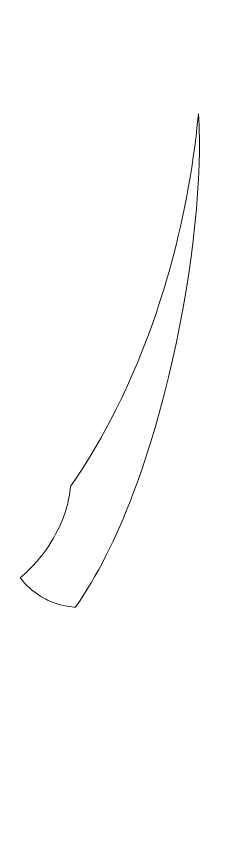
# Model space of a CAD drawing. Header units: millimetres. Extents: x -207 to 189, y -279 to 292.
# Drawn here: x -66.75 to -54.98, y 199.85 to 246.2 of the extents above; entities that cross this region are included whole.
import ezdxf

# ---------------------------------------------------------------- set-up
doc = ezdxf.new("R2010")
doc.units = ezdxf.units.MM
doc.header["$MEASUREMENT"] = 0
doc.layers.add('layer 1', color=7, linetype='Continuous')

msp = doc.modelspace()

# ---------------------------------------------------------------- linework, layer by layer
at = {"layer": 'layer 1', "lineweight": 9}
msp.add_open_spline([(-12.1732, -71.8089), (-12.1732, -71.8089), (-194.0377, -71.8089), (-194.0377, -71.8089), (-194.0377, -71.8089), (-194.0377, -71.8089), (-194.0377, -62.8057), (-194.0377, -62.8057), (-194.0377, -62.8057), (-194.0377, -62.8057), (-188.0357, -62.8057), (-188.0357, -62.8057), (-188.0357, -62.8057), (-188.0357, -62.8057), (-188.0357, -8.7866), (-188.0357, -8.7866), (-188.0357, -8.7866), (-188.0357, -8.7866), (-182.0335, -8.7866), (-182.0335, -8.7866), (-182.0335, -8.7866), (-182.0335, -8.7866), (-182.0335, 57.2368), (-182.0335, 57.2368), (-182.0335, 57.2368), (-182.0335, 57.2368), (-176.0313, 57.2368), (-176.0313, 57.2368), (-176.0313, 57.2368), (-176.0313, 57.2368), (-176.0313, 270.3124), (-176.0313, 270.3124), (-176.0313, 270.3124), (-175.5205, 274.5082), (-172.6642, 278.0508), (-168.6738, 279.445), (-168.6738, 279.445), (-125.8103, 291.5669), (-80.402, 291.5625), (-37.5372, 279.445), (-37.5372, 279.445), (-33.5462, 278.0527), (-30.6926, 274.508), (-30.1796, 270.3124), (-30.1796, 270.3124), (-30.1796, 270.3124), (-30.1796, 57.2368), (-30.1796, 57.2368), (-30.1796, 57.2368), (-30.1796, 57.2368), (-24.1774, 57.2368), (-24.1774, 57.2368), (-24.1774, 57.2368), (-24.1774, 57.2368), (-24.1774, -8.7866), (-24.1774, -8.7866), (-24.1774, -8.7866), (-24.1774, -8.7866), (-18.1754, -8.7866), (-18.1754, -8.7866), (-18.1754, -8.7866), (-18.1754, -8.7866), (-18.1754, -62.8057), (-18.1754, -62.8057), (-18.1754, -62.8057), (-18.1754, -62.8057), (-12.1732, -62.8057), (-12.1732, -62.8057), (-12.1732, -62.8057), (-12.1732, -62.8057), (-12.1732, -71.8089), (-12.1732, -71.8089)], degree=3, knots=[0, 0, 0, 0, 0.0526316, 0.0526316, 0.0526316, 0.0526316, 0.1052632, 0.1052632, 0.1052632, 0.1052632, 0.1578947, 0.1578947, 0.1578947, 0.1578947, 0.2105263, 0.2105263, 0.2105263, 0.2105263, 0.2631579, 0.2631579, 0.2631579, 0.2631579, 0.3157895, 0.3157895, 0.3157895, 0.3157895, 0.3684211, 0.3684211, 0.3684211, 0.3684211, 0.4210526, 0.4210526, 0.4210526, 0.4210526, 0.4736842, 0.4736842, 0.4736842, 0.4736842, 0.5263158, 0.5263158, 0.5263158, 0.5263158, 0.5789474, 0.5789474, 0.5789474, 0.5789474, 0.6315789, 0.6315789, 0.6315789, 0.6315789, 0.6842105, 0.6842105, 0.6842105, 0.6842105, 0.7368421, 0.7368421, 0.7368421, 0.7368421, 0.7894737, 0.7894737, 0.7894737, 0.7894737, 0.8421053, 0.8421053, 0.8421053, 0.8421053, 0.8947368, 0.8947368, 0.8947368, 0.8947368, 1, 1, 1, 1], dxfattribs=at)
at = {"layer": 'layer 1', "color": 5, "lineweight": 9}
msp.add_open_spline([(-63.673, 219.5614), (-63.673, 219.5614), (-63.6898, 219.423), (-63.6898, 219.423), (-63.6898, 219.423), (-63.6898, 219.423), (-63.7085, 219.2713), (-63.7085, 219.2713), (-63.7085, 219.2713), (-63.7085, 219.2713), (-63.7399, 219.0703), (-63.7399, 219.0703), (-63.7399, 219.0703), (-63.7399, 219.0703), (-63.7873, 218.8241), (-63.7873, 218.8241), (-63.7873, 218.8241), (-63.7873, 218.8241), (-63.8551, 218.5374), (-63.8551, 218.5374), (-63.8551, 218.5374), (-63.8551, 218.5374), (-63.8979, 218.3804), (-63.8979, 218.3804), (-63.8979, 218.3804), (-63.8979, 218.3804), (-63.9472, 218.2145), (-63.9472, 218.2145), (-63.9472, 218.2145), (-63.9472, 218.2145), (-64.0036, 218.0407), (-64.0036, 218.0407), (-64.0036, 218.0407), (-64.0036, 218.0407), (-64.0676, 217.8596), (-64.0676, 217.8596), (-64.0676, 217.8596), (-64.0676, 217.8596), (-64.1397, 217.6715), (-64.1397, 217.6715), (-64.1397, 217.6715), (-64.1397, 217.6715), (-64.2203, 217.4772), (-64.2203, 217.4772), (-64.2203, 217.4772), (-64.2203, 217.4772), (-64.3102, 217.2769), (-64.3102, 217.2769), (-64.3102, 217.2769), (-64.3102, 217.2769), (-64.4093, 217.0714), (-64.4093, 217.0714), (-64.4093, 217.0714), (-64.4093, 217.0714), (-64.5188, 216.8612), (-64.5188, 216.8612), (-64.5188, 216.8612), (-64.5188, 216.8612), (-64.6387, 216.6468), (-64.6387, 216.6468), (-64.6387, 216.6468), (-64.6387, 216.6468), (-64.7698, 216.4287), (-64.7698, 216.4287), (-64.7698, 216.4287), (-64.7698, 216.4287), (-64.9123, 216.2076), (-64.9123, 216.2076), (-64.9123, 216.2076), (-64.9123, 216.2076), (-65.0671, 215.9838), (-65.0671, 215.9838), (-65.0671, 215.9838), (-65.0671, 215.9838), (-65.2344, 215.7581), (-65.2344, 215.7581), (-65.2344, 215.7581), (-65.2344, 215.7581), (-65.4146, 215.5311), (-65.4146, 215.5311), (-65.4146, 215.5311), (-65.4146, 215.5311), (-65.6086, 215.3029), (-65.6086, 215.3029), (-65.6086, 215.3029), (-65.6086, 215.3029), (-65.8165, 215.0743), (-65.8165, 215.0743), (-65.8165, 215.0743), (-65.8165, 215.0743), (-66.0389, 214.8462), (-66.0389, 214.8462), (-66.0389, 214.8462), (-66.0389, 214.8462), (-66.2765, 214.6185), (-66.2765, 214.6185), (-66.2765, 214.6185), (-66.2765, 214.6185), (-66.5297, 214.3921), (-66.5297, 214.3921), (-66.5297, 214.3921), (-66.5297, 214.3921), (-66.4059, 214.2398), (-66.4059, 214.2398), (-66.4059, 214.2398), (-66.4059, 214.2398), (-66.2797, 214.0972), (-66.2797, 214.0972), (-66.2797, 214.0972), (-66.2797, 214.0972), (-66.1515, 213.964), (-66.1515, 213.964), (-66.1515, 213.964), (-66.1515, 213.964), (-66.0215, 213.8398), (-66.0215, 213.8398), (-66.0215, 213.8398), (-66.0215, 213.8398), (-65.8904, 213.7243), (-65.8904, 213.7243), (-65.8904, 213.7243), (-65.8904, 213.7243), (-65.7586, 213.6173), (-65.7586, 213.6173), (-65.7586, 213.6173), (-65.7586, 213.6173), (-65.6263, 213.5185), (-65.6263, 213.5185), (-65.6263, 213.5185), (-65.6263, 213.5185), (-65.4941, 213.4274), (-65.4941, 213.4274), (-65.4941, 213.4274), (-65.4941, 213.4274), (-65.3622, 213.3436), (-65.3622, 213.3436), (-65.3622, 213.3436), (-65.3622, 213.3436), (-65.2313, 213.2672), (-65.2313, 213.2672), (-65.2313, 213.2672), (-65.2313, 213.2672), (-65.1017, 213.1974), (-65.1017, 213.1974), (-65.1017, 213.1974), (-65.1017, 213.1974), (-64.9737, 213.1342), (-64.9737, 213.1342), (-64.9737, 213.1342), (-64.9737, 213.1342), (-64.8477, 213.077), (-64.8477, 213.077), (-64.8477, 213.077), (-64.8477, 213.077), (-64.7245, 213.0256), (-64.7245, 213.0256), (-64.7245, 213.0256), (-64.7245, 213.0256), (-64.4867, 212.9393), (-64.4867, 212.9393), (-64.4867, 212.9393), (-64.4867, 212.9393), (-64.2641, 212.8724), (-64.2641, 212.8724), (-64.2641, 212.8724), (-64.2641, 212.8724), (-64.0594, 212.8225), (-64.0594, 212.8225), (-64.0594, 212.8225), (-64.0594, 212.8225), (-63.8765, 212.7868), (-63.8765, 212.7868), (-63.8765, 212.7868), (-63.8765, 212.7868), (-63.7185, 212.7627), (-63.7185, 212.7627), (-63.7185, 212.7627), (-63.7185, 212.7627), (-63.4897, 212.7395), (-63.4897, 212.7395), (-63.4897, 212.7395), (-63.4897, 212.7395), (-63.3997, 212.7323), (-63.3997, 212.7323), (-63.3997, 212.7323), (-63.3997, 212.7323), (-63.17, 213.0635), (-63.17, 213.0635), (-63.17, 213.0635), (-63.17, 213.0635), (-62.9437, 213.405), (-62.9437, 213.405), (-62.9437, 213.405), (-62.9437, 213.405), (-62.7213, 213.7563), (-62.7213, 213.7563), (-62.7213, 213.7563), (-62.7213, 213.7563), (-62.5021, 214.1171), (-62.5021, 214.1171), (-62.5021, 214.1171), (-62.5021, 214.1171), (-62.2867, 214.4872), (-62.2867, 214.4872), (-62.2867, 214.4872), (-62.2867, 214.4872), (-62.0747, 214.8662), (-62.0747, 214.8662), (-62.0747, 214.8662), (-62.0747, 214.8662), (-61.8666, 215.2538), (-61.8666, 215.2538), (-61.8666, 215.2538), (-61.8666, 215.2538), (-61.6619, 215.6496), (-61.6619, 215.6496), (-61.6619, 215.6496), (-61.6619, 215.6496), (-61.4611, 216.0532), (-61.4611, 216.0532), (-61.4611, 216.0532), (-61.4611, 216.0532), (-61.2639, 216.4645), (-61.2639, 216.4645), (-61.2639, 216.4645), (-61.2639, 216.4645), (-61.0703, 216.883), (-61.0703, 216.883), (-61.0703, 216.883), (-61.0703, 216.883), (-60.8803, 217.3084), (-60.8803, 217.3084), (-60.8803, 217.3084), (-60.8803, 217.3084), (-60.6942, 217.7403), (-60.6942, 217.7403), (-60.6942, 217.7403), (-60.6942, 217.7403), (-60.5116, 218.1785), (-60.5116, 218.1785), (-60.5116, 218.1785), (-60.5116, 218.1785), (-60.333, 218.6227), (-60.333, 218.6227), (-60.333, 218.6227), (-60.333, 218.6227), (-60.1579, 219.0724), (-60.1579, 219.0724), (-60.1579, 219.0724), (-60.1579, 219.0724), (-59.9867, 219.5274), (-59.9867, 219.5274), (-59.9867, 219.5274), (-59.9867, 219.5274), (-59.8191, 219.9872), (-59.8191, 219.9872), (-59.8191, 219.9872), (-59.8191, 219.9872), (-59.6555, 220.4516), (-59.6555, 220.4516), (-59.6555, 220.4516), (-59.6555, 220.4516), (-59.4955, 220.9202), (-59.4955, 220.9202), (-59.4955, 220.9202), (-59.4955, 220.9202), (-59.3394, 221.3926), (-59.3394, 221.3926), (-59.3394, 221.3926), (-59.3394, 221.3926), (-59.1871, 221.8687), (-59.1871, 221.8687), (-59.1871, 221.8687), (-59.1871, 221.8687), (-59.0388, 222.3482), (-59.0388, 222.3482), (-59.0388, 222.3482), (-59.0388, 222.3482), (-58.8941, 222.8303), (-58.8941, 222.8303), (-58.8941, 222.8303), (-58.8941, 222.8303), (-58.7534, 223.3152), (-58.7534, 223.3152), (-58.7534, 223.3152), (-58.7534, 223.3152), (-58.6166, 223.8023), (-58.6166, 223.8023), (-58.6166, 223.8023), (-58.6166, 223.8023), (-58.4836, 224.2912), (-58.4836, 224.2912), (-58.4836, 224.2912), (-58.4836, 224.2912), (-58.3544, 224.7818), (-58.3544, 224.7818), (-58.3544, 224.7818), (-58.3544, 224.7818), (-58.1081, 225.7664), (-58.1081, 225.7664), (-58.1081, 225.7664), (-58.1081, 225.7664), (-57.8774, 226.7531), (-57.8774, 226.7531), (-57.8774, 226.7531), (-57.8774, 226.7531), (-57.6626, 227.7396), (-57.6626, 227.7396), (-57.6626, 227.7396), (-57.6626, 227.7396), (-57.4638, 228.723), (-57.4638, 228.723), (-57.4638, 228.723), (-57.4638, 228.723), (-57.2811, 229.7008), (-57.2811, 229.7008), (-57.2811, 229.7008), (-57.2811, 229.7008), (-57.1147, 230.6703), (-57.1147, 230.6703), (-57.1147, 230.6703), (-57.1147, 230.6703), (-56.9643, 231.6287), (-56.9643, 231.6287), (-56.9643, 231.6287), (-56.9643, 231.6287), (-56.8305, 232.5733), (-56.8305, 232.5733), (-56.8305, 232.5733), (-56.8305, 232.5733), (-56.713, 233.5017), (-56.713, 233.5017), (-56.713, 233.5017), (-56.713, 233.5017), (-56.6122, 234.4112), (-56.6122, 234.4112), (-56.6122, 234.4112), (-56.6122, 234.4112), (-56.5282, 235.2991), (-56.5282, 235.2991), (-56.5282, 235.2991), (-56.5282, 235.2991), (-56.4609, 236.1626), (-56.4609, 236.1626), (-56.4609, 236.1626), (-56.4609, 236.1626), (-56.4106, 236.9991), (-56.4106, 236.9991), (-56.4106, 236.9991), (-56.4106, 236.9991), (-56.3772, 237.8059), (-56.3772, 237.8059), (-56.3772, 237.8059), (-56.3772, 237.8059), (-56.3609, 238.5805), (-56.3609, 238.5805), (-56.3609, 238.5805), (-56.3609, 238.5805), (-56.3594, 238.9549), (-56.3594, 238.9549), (-56.3594, 238.9549), (-56.3594, 238.9549), (-56.3619, 239.3201), (-56.3619, 239.3201), (-56.3619, 239.3201), (-56.3619, 239.3201), (-56.369, 239.6759), (-56.369, 239.6759), (-56.369, 239.6759), (-56.369, 239.6759), (-56.3802, 240.022), (-56.3802, 240.022), (-56.3802, 240.022), (-56.3802, 240.022), (-56.3961, 240.358), (-56.3961, 240.358), (-56.3961, 240.358), (-56.3961, 240.358), (-56.4162, 240.6837), (-56.4162, 240.6837), (-56.4162, 240.6837), (-56.4162, 240.6837), (-56.4796, 240.0585), (-56.4796, 240.0585), (-56.4796, 240.0585), (-56.4796, 240.0585), (-56.5496, 239.442), (-56.5496, 239.442), (-56.5496, 239.442), (-56.5496, 239.442), (-56.6258, 238.8343), (-56.6258, 238.8343), (-56.6258, 238.8343), (-56.6258, 238.8343), (-56.7082, 238.2353), (-56.7082, 238.2353), (-56.7082, 238.2353), (-56.7082, 238.2353), (-56.7965, 237.6454), (-56.7965, 237.6454), (-56.7965, 237.6454), (-56.7965, 237.6454), (-56.8901, 237.0642), (-56.8901, 237.0642), (-56.8901, 237.0642), (-56.8901, 237.0642), (-56.9891, 236.4918), (-56.9891, 236.4918), (-56.9891, 236.4918), (-56.9891, 236.4918), (-57.0933, 235.9286), (-57.0933, 235.9286), (-57.0933, 235.9286), (-57.0933, 235.9286), (-57.2024, 235.3742), (-57.2024, 235.3742), (-57.2024, 235.3742), (-57.2024, 235.3742), (-57.3159, 234.8288), (-57.3159, 234.8288), (-57.3159, 234.8288), (-57.3159, 234.8288), (-57.4338, 234.2924), (-57.4338, 234.2924), (-57.4338, 234.2924), (-57.4338, 234.2924), (-57.5559, 233.7651), (-57.5559, 233.7651), (-57.5559, 233.7651), (-57.5559, 233.7651), (-57.6821, 233.2468), (-57.6821, 233.2468), (-57.6821, 233.2468), (-57.6821, 233.2468), (-57.8116, 232.7377), (-57.8116, 232.7377), (-57.8116, 232.7377), (-57.8116, 232.7377), (-57.9449, 232.2377), (-57.9449, 232.2377), (-57.9449, 232.2377), (-57.9449, 232.2377), (-58.0811, 231.7468), (-58.0811, 231.7468), (-58.0811, 231.7468), (-58.0811, 231.7468), (-58.2202, 231.2652), (-58.2202, 231.2652), (-58.2202, 231.2652), (-58.2202, 231.2652), (-58.3622, 230.7928), (-58.3622, 230.7928), (-58.3622, 230.7928), (-58.3622, 230.7928), (-58.5065, 230.3297), (-58.5065, 230.3297), (-58.5065, 230.3297), (-58.5065, 230.3297), (-58.6531, 229.8758), (-58.6531, 229.8758), (-58.6531, 229.8758), (-58.6531, 229.8758), (-58.8018, 229.4313), (-58.8018, 229.4313), (-58.8018, 229.4313), (-58.8018, 229.4313), (-58.952, 228.9961), (-58.952, 228.9961), (-58.952, 228.9961), (-58.952, 228.9961), (-59.1039, 228.5701), (-59.1039, 228.5701), (-59.1039, 228.5701), (-59.1039, 228.5701), (-59.257, 228.1539), (-59.257, 228.1539), (-59.257, 228.1539), (-59.257, 228.1539), (-59.566, 227.3493), (-59.566, 227.3493), (-59.566, 227.3493), (-59.566, 227.3493), (-59.8772, 226.583), (-59.8772, 226.583), (-59.8772, 226.583), (-59.8772, 226.583), (-60.1887, 225.8549), (-60.1887, 225.8549), (-60.1887, 225.8549), (-60.1887, 225.8549), (-60.4985, 225.1651), (-60.4985, 225.1651), (-60.4985, 225.1651), (-60.4985, 225.1651), (-60.8048, 224.5142), (-60.8048, 224.5142), (-60.8048, 224.5142), (-60.8048, 224.5142), (-61.1056, 223.9021), (-61.1056, 223.9021), (-61.1056, 223.9021), (-61.1056, 223.9021), (-61.3992, 223.3293), (-61.3992, 223.3293), (-61.3992, 223.3293), (-61.3992, 223.3293), (-61.6833, 222.7961), (-61.6833, 222.7961), (-61.6833, 222.7961), (-61.6833, 222.7961), (-61.9562, 222.3025), (-61.9562, 222.3025), (-61.9562, 222.3025), (-61.9562, 222.3025), (-62.2162, 221.8488), (-62.2162, 221.8488), (-62.2162, 221.8488), (-62.2162, 221.8488), (-62.461, 221.4352), (-62.461, 221.4352), (-62.461, 221.4352), (-62.461, 221.4352), (-62.689, 221.0622), (-62.689, 221.0622), (-62.689, 221.0622), (-62.689, 221.0622), (-63.0863, 220.4382), (-63.0863, 220.4382), (-63.0863, 220.4382), (-63.0863, 220.4382), (-63.393, 219.9788), (-63.393, 219.9788), (-63.393, 219.9788), (-63.393, 219.9788), (-63.5937, 219.6858), (-63.5937, 219.6858), (-63.5937, 219.6858), (-63.5937, 219.6858), (-63.6495, 219.6025), (-63.6495, 219.6025), (-63.6495, 219.6025), (-63.6495, 219.6025), (-63.673, 219.5614), (-63.673, 219.5614)], degree=3, knots=[0, 0, 0, 0, 0.0072993, 0.0072993, 0.0072993, 0.0072993, 0.0145985, 0.0145985, 0.0145985, 0.0145985, 0.0218978, 0.0218978, 0.0218978, 0.0218978, 0.0291971, 0.0291971, 0.0291971, 0.0291971, 0.0364964, 0.0364964, 0.0364964, 0.0364964, 0.0437956, 0.0437956, 0.0437956, 0.0437956, 0.0510949, 0.0510949, 0.0510949, 0.0510949, 0.0583942, 0.0583942, 0.0583942, 0.0583942, 0.0656934, 0.0656934, 0.0656934, 0.0656934, 0.0729927, 0.0729927, 0.0729927, 0.0729927, 0.080292, 0.080292, 0.080292, 0.080292, 0.0875912, 0.0875912, 0.0875912, 0.0875912, 0.0948905, 0.0948905, 0.0948905, 0.0948905, 0.1021898, 0.1021898, 0.1021898, 0.1021898, 0.1094891, 0.1094891, 0.1094891, 0.1094891, 0.1167883, 0.1167883, 0.1167883, 0.1167883, 0.1240876, 0.1240876, 0.1240876, 0.1240876, 0.1313869, 0.1313869, 0.1313869, 0.1313869, 0.1386861, 0.1386861, 0.1386861, 0.1386861, 0.1459854, 0.1459854, 0.1459854, 0.1459854, 0.1532847, 0.1532847, 0.1532847, 0.1532847, 0.1605839, 0.1605839, 0.1605839, 0.1605839, 0.1678832, 0.1678832, 0.1678832, 0.1678832, 0.1751825, 0.1751825, 0.1751825, 0.1751825, 0.1824818, 0.1824818, 0.1824818, 0.1824818, 0.189781, 0.189781, 0.189781, 0.189781, 0.1970803, 0.1970803, 0.1970803, 0.1970803, 0.2043796, 0.2043796, 0.2043796, 0.2043796, 0.2116788, 0.2116788, 0.2116788, 0.2116788, 0.2189781, 0.2189781, 0.2189781, 0.2189781, 0.2262774, 0.2262774, 0.2262774, 0.2262774, 0.2335766, 0.2335766, 0.2335766, 0.2335766, 0.2408759, 0.2408759, 0.2408759, 0.2408759, 0.2481752, 0.2481752, 0.2481752, 0.2481752, 0.2554745, 0.2554745, 0.2554745, 0.2554745, 0.2627737, 0.2627737, 0.2627737, 0.2627737, 0.270073, 0.270073, 0.270073, 0.270073, 0.2773723, 0.2773723, 0.2773723, 0.2773723, 0.2846715, 0.2846715, 0.2846715, 0.2846715, 0.2919708, 0.2919708, 0.2919708, 0.2919708, 0.2992701, 0.2992701, 0.2992701, 0.2992701, 0.3065693, 0.3065693, 0.3065693, 0.3065693, 0.3138686, 0.3138686, 0.3138686, 0.3138686, 0.3211679, 0.3211679, 0.3211679, 0.3211679, 0.3284672, 0.3284672, 0.3284672, 0.3284672, 0.3357664, 0.3357664, 0.3357664, 0.3357664, 0.3430657, 0.3430657, 0.3430657, 0.3430657, 0.350365, 0.350365, 0.350365, 0.350365, 0.3576642, 0.3576642, 0.3576642, 0.3576642, 0.3649635, 0.3649635, 0.3649635, 0.3649635, 0.3722628, 0.3722628, 0.3722628, 0.3722628, 0.379562, 0.379562, 0.379562, 0.379562, 0.3868613, 0.3868613, 0.3868613, 0.3868613, 0.3941606, 0.3941606, 0.3941606, 0.3941606, 0.4014599, 0.4014599, 0.4014599, 0.4014599, 0.4087591, 0.4087591, 0.4087591, 0.4087591, 0.4160584, 0.4160584, 0.4160584, 0.4160584, 0.4233577, 0.4233577, 0.4233577, 0.4233577, 0.4306569, 0.4306569, 0.4306569, 0.4306569, 0.4379562, 0.4379562, 0.4379562, 0.4379562, 0.4452555, 0.4452555, 0.4452555, 0.4452555, 0.4525547, 0.4525547, 0.4525547, 0.4525547, 0.459854, 0.459854, 0.459854, 0.459854, 0.4671533, 0.4671533, 0.4671533, 0.4671533, 0.4744526, 0.4744526, 0.4744526, 0.4744526, 0.4817518, 0.4817518, 0.4817518, 0.4817518, 0.4890511, 0.4890511, 0.4890511, 0.4890511, 0.4963504, 0.4963504, 0.4963504, 0.4963504, 0.5036496, 0.5036496, 0.5036496, 0.5036496, 0.5109489, 0.5109489, 0.5109489, 0.5109489, 0.5182482, 0.5182482, 0.5182482, 0.5182482, 0.5255474, 0.5255474, 0.5255474, 0.5255474, 0.5328467, 0.5328467, 0.5328467, 0.5328467, 0.540146, 0.540146, 0.540146, 0.540146, 0.5474453, 0.5474453, 0.5474453, 0.5474453, 0.5547445, 0.5547445, 0.5547445, 0.5547445, 0.5620438, 0.5620438, 0.5620438, 0.5620438, 0.5693431, 0.5693431, 0.5693431, 0.5693431, 0.5766423, 0.5766423, 0.5766423, 0.5766423, 0.5839416, 0.5839416, 0.5839416, 0.5839416, 0.5912409, 0.5912409, 0.5912409, 0.5912409, 0.5985401, 0.5985401, 0.5985401, 0.5985401, 0.6058394, 0.6058394, 0.6058394, 0.6058394, 0.6131387, 0.6131387, 0.6131387, 0.6131387, 0.620438, 0.620438, 0.620438, 0.620438, 0.6277372, 0.6277372, 0.6277372, 0.6277372, 0.6350365, 0.6350365, 0.6350365, 0.6350365, 0.6423358, 0.6423358, 0.6423358, 0.6423358, 0.649635, 0.649635, 0.649635, 0.649635, 0.6569343, 0.6569343, 0.6569343, 0.6569343, 0.6642336, 0.6642336, 0.6642336, 0.6642336, 0.6715328, 0.6715328, 0.6715328, 0.6715328, 0.6788321, 0.6788321, 0.6788321, 0.6788321, 0.6861314, 0.6861314, 0.6861314, 0.6861314, 0.6934307, 0.6934307, 0.6934307, 0.6934307, 0.7007299, 0.7007299, 0.7007299, 0.7007299, 0.7080292, 0.7080292, 0.7080292, 0.7080292, 0.7153285, 0.7153285, 0.7153285, 0.7153285, 0.7226277, 0.7226277, 0.7226277, 0.7226277, 0.729927, 0.729927, 0.729927, 0.729927, 0.7372263, 0.7372263, 0.7372263, 0.7372263, 0.7445255, 0.7445255, 0.7445255, 0.7445255, 0.7518248, 0.7518248, 0.7518248, 0.7518248, 0.7591241, 0.7591241, 0.7591241, 0.7591241, 0.7664234, 0.7664234, 0.7664234, 0.7664234, 0.7737226, 0.7737226, 0.7737226, 0.7737226, 0.7810219, 0.7810219, 0.7810219, 0.7810219, 0.7883212, 0.7883212, 0.7883212, 0.7883212, 0.7956204, 0.7956204, 0.7956204, 0.7956204, 0.8029197, 0.8029197, 0.8029197, 0.8029197, 0.810219, 0.810219, 0.810219, 0.810219, 0.8175182, 0.8175182, 0.8175182, 0.8175182, 0.8248175, 0.8248175, 0.8248175, 0.8248175, 0.8321168, 0.8321168, 0.8321168, 0.8321168, 0.8394161, 0.8394161, 0.8394161, 0.8394161, 0.8467153, 0.8467153, 0.8467153, 0.8467153, 0.8540146, 0.8540146, 0.8540146, 0.8540146, 0.8613139, 0.8613139, 0.8613139, 0.8613139, 0.8686131, 0.8686131, 0.8686131, 0.8686131, 0.8759124, 0.8759124, 0.8759124, 0.8759124, 0.8832117, 0.8832117, 0.8832117, 0.8832117, 0.8905109, 0.8905109, 0.8905109, 0.8905109, 0.8978102, 0.8978102, 0.8978102, 0.8978102, 0.9051095, 0.9051095, 0.9051095, 0.9051095, 0.9124088, 0.9124088, 0.9124088, 0.9124088, 0.919708, 0.919708, 0.919708, 0.919708, 0.9270073, 0.9270073, 0.9270073, 0.9270073, 0.9343066, 0.9343066, 0.9343066, 0.9343066, 0.9416058, 0.9416058, 0.9416058, 0.9416058, 0.9489051, 0.9489051, 0.9489051, 0.9489051, 0.9562044, 0.9562044, 0.9562044, 0.9562044, 0.9635036, 0.9635036, 0.9635036, 0.9635036, 0.9708029, 0.9708029, 0.9708029, 0.9708029, 0.9781022, 0.9781022, 0.9781022, 0.9781022, 0.9854015, 0.9854015, 0.9854015, 0.9854015, 1, 1, 1, 1], dxfattribs=at)

doc.saveas('drawing.dxf')
